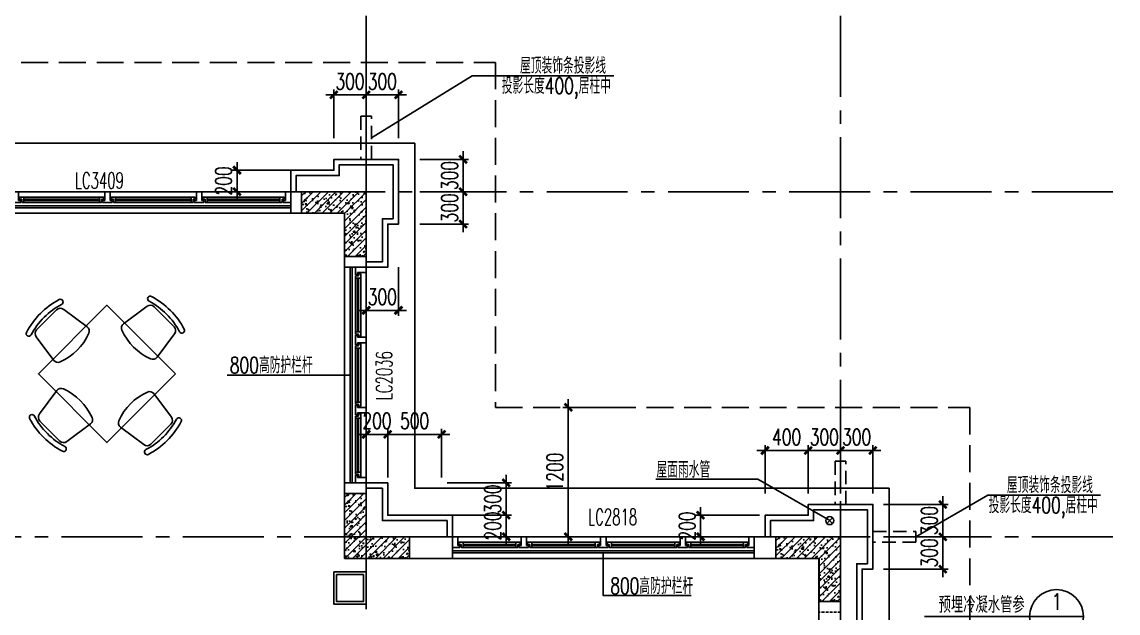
# Model space of a CAD drawing. Extents: x -395226 to -176901, y -140672 to 68263.
# Drawn here: x -252008 to -241840, y 51612 to 57095 of the extents above; entities that cross this region are included whole.
import ezdxf
from ezdxf.enums import TextEntityAlignment as Align

# ---------------------------------------------------------------- set-up
doc = ezdxf.new("R2010")
doc.units = 0
doc.header["$LTSCALE"] = 1000
doc.header["$MEASUREMENT"] = 0
for name, pattern in [('ACAD_ISO08W100', [36, 24, -3, 6, -3]), ('DASH', [0.35, 0.25, -0.1]), ('HIDDEN', [0.375, 0.25, -0.125]), ('HIDDEN2', [0.1875, 0.125, -0.0625]), ('Plans$0$CENTER2', [1.125, 0.75, -0.125, 0.125, -0.125])]:
    doc.linetypes.add(name, pattern=pattern)
doc.layers.get('0').update_dxf_attribs({"linetype": 'CONTINUOUS'})
doc.layers.get('Defpoints').update_dxf_attribs({"linetype": 'CONTINUOUS'})
for name, color, linetype in [('A-COLUMN', 1, 'CONTINUOUS'), ('A-COLUMN-hatch', 252, 'CONTINUOUS'), ('A-DIM', 201, 'CONTINUOUS'), ('A-DOTE', 8, 'ACAD_ISO08W100'), ('A-FACADE', 5, 'CONTINUOUS'), ('A-FIN-GRAN', 34, 'CONTINUOUS'), ('A-FIN-METAL', 150, 'CONTINUOUS'), ('A-FUR', 251, 'CONTINUOUS'), ('A-NOTE', 150, 'CONTINUOUS'), ('A-NOTE-CN', 150, 'CONTINUOUS'), ('A-RAIN', 6, 'CONTINUOUS'), ('A-ROOF', 7, 'CONTINUOUS'), ('A-WALL', 2, 'CONTINUOUS'), ('A-WINDOW', 4, 'CONTINUOUS'), ('A-WINDOW-TEXT', 93, 'CONTINUOUS'), ('Plans$0$Grid', 9, 'Plans$0$CENTER2')]:
    doc.layers.add(name, color=color, linetype=linetype)
doc.styles.add('_HZTXT', font='tjromans.shx', dxfattribs={"width": 0.7, "bigfont": 'tjhztxt.shx'})
doc.styles.add('DIM_FONT', font='SIMPLEX', dxfattribs={"width": 0.7, "bigfont": 'GBCBIG'})
doc.styles.add('PRC-S', font='tjromans.shx', dxfattribs={"width": 0.7, "bigfont": 'tjhztxt.shx'})
doc.styles.add('TJHZTXT', font='tjromans.shx', dxfattribs={"width": 0.8, "bigfont": 'tjhztxt.shx'})
doc.dimstyles.new('DIM100', dxfattribs={"dimscale": 100, "dimtxt": 3, "dimasz": 0.01, "dimexe": 1, "dimexo": 1, "dimgap": 1, "dimtad": 1, "dimdec": 0, "dimzin": 0, "dimdsep": 46, "dimtxsty": 'DIM_FONT', "dimblk1": '_DIMX', "dimblk2": '_DIMX', "dimsah": 1, "dimcen": 0.01, "dimclrd": 256, "dimclre": 256, "dimclrt": 7, "dimadec": 0, "dimazin": 0, "dimtfac": 1, "dimtdec": 0, "dimtix": 1, "dimtmove": 2, "dimatfit": 3, "dimldrblk": '_DIMX', "dimfxl": 0, "dimtolj": 1, "dimtzin": 5, "dimarcsym": 0})

# ---------------------------------------------------------------- blocks, each defined once
blk = doc.blocks.new('Grid')
at = {"layer": 'Plans$0$Grid', "color": 8}
for p, q in [((-1748.2, 23320), (-1748.2, -15380)), ((2651.8, 23320), (2651.8, -15380)), ((-28198.2, 19440), (8601.8, 19440)), ((-28198.2, 16240), (8601.8, 16240))]:
    blk.add_line(p, q, dxfattribs=at)
blk = doc.blocks.new('A$C1C6E1717')
at = {"ltscale": 1.5}
for p, q in [((0, 0), (0, -50)), ((80, -50), (0, -50)), ((0, -650), (0, -50)), ((50, -60), (50, -640)), ((50, -60), (70, -60)), ((50, -100), (100, -100)), ((70, -80), (70, -60)), ((100, -80), (70, -80)), ((70, -100), (70, -600)), ((80, -70), (80, -50)), ((100, -70), (80, -70)), ((80, -100), (80, -600)), ((100, -70), (100, 0)), ((100, -80), (100, -620)), ((200, 0), (200, -2000)), ((100, -600), (50, -600)), ((80, -650), (0, -650)), ((0, -650), (0, -700)), ((80, -700), (0, -700)), ((0, -700), (0, -1300)), ((70, -640), (50, -640)), ((50, -1290), (50, -710)), ((70, -710), (50, -710)), ((70, -620), (70, -640)), ((100, -620), (70, -620)), ((70, -730), (70, -710)), ((100, -630), (80, -630)), ((80, -630), (80, -650)), ((80, -720), (80, -700)), ((100, -720), (100, -630)), ((100, -750), (50, -750)), ((100, -730), (70, -730)), ((70, -1250), (70, -750)), ((100, -720), (80, -720)), ((80, -1250), (80, -750)), ((100, -1270), (100, -730)), ((80, -1300), (0, -1300)), ((0, -1350), (0, -1300)), ((50, -1250), (100, -1250)), ((50, -1290), (70, -1290)), ((100, -1270), (70, -1270)), ((70, -1270), (70, -1290)), ((100, -1280), (80, -1280)), ((80, -1280), (80, -1300)), ((100, -1280), (100, -1370)), ((80, -1350), (0, -1350)), ((0, -1350), (0, -1950)), ((50, -1940), (50, -1360)), ((70, -1360), (50, -1360)), ((100, -1400), (50, -1400)), ((70, -1380), (70, -1360)), ((100, -1380), (70, -1380)), ((70, -1900), (70, -1400)), ((80, -1370), (80, -1350)), ((100, -1370), (80, -1370)), ((80, -1900), (80, -1400)), ((100, -1920), (100, -1380)), ((50, -1900), (100, -1900)), ((100, -1920), (70, -1920)), ((70, -1920), (70, -1940)), ((100, -1930), (80, -1930)), ((80, -1930), (80, -1950)), ((100, -1930), (100, -2000)), ((80, -1950), (0, -1950)), ((0, -2000), (0, -1950)), ((50, -1940), (70, -1940))]:
    blk.add_line(p, q, dxfattribs=at)
blk = doc.blocks.new('_DIMX')
blk.add_line((-150, 0), (150, 0))
at = {"const_width": 50}
blk.add_lwpolyline([(-70, -70), (70, 70)], dxfattribs=at)
blk = doc.blocks.new('*D100')
at = {"layer": 'A-DIM', "lineweight": -2}
for p, q in [((-244715, 53120), (-244716, 53120)), ((-244715, 52720), (-244715, 53170)), ((-244415, 53120), (-244715, 53120)), ((-244415, 52720), (-244415, 53170)), ((-244414, 53120), (-244414, 53120))]:
    blk.add_line(p, q, dxfattribs=at)
at = {"layer": 'Defpoints', "color": 0}
for p in [(-244715, 53120), (-244715, 52670), (-244415, 52670)]:
    blk.add_point(p, dxfattribs=at)
at = {"layer": 'A-DIM', "lineweight": -2, "xscale": 0.5, "yscale": 0.5, "zscale": 0.5}
for p, rotation in [((-244715, 53120), 1.806555059071277e-11), ((-244415, 53120), 180.0000000000181)]:
    blk.add_blockref('_DIMX', p, dxfattribs=dict(at, rotation=rotation))
at = {"layer": 'A-DIM', "insert": (-244565, 53245), "char_height": 150, "attachment_point": 5, "style": 'DIM_FONT'}
blk.add_mtext('\\A1;300', dxfattribs=at)
blk = doc.blocks.new('*D98')
at = {"layer": 'A-DIM', "lineweight": -2}
for p, q in [((-244015, 52620), (-243416, 52620)), ((-243466, 52620), (-243466, 52621)), ((-243466, 52320), (-243466, 52620)), ((-244015, 52320), (-243416, 52320)), ((-243466, 52319), (-243466, 52319))]:
    blk.add_line(p, q, dxfattribs=at)
at = {"layer": 'Defpoints', "color": 0}
for p in [(-244065, 52620), (-243466, 52620), (-244065, 52320)]:
    blk.add_point(p, dxfattribs=at)
at = {"layer": 'A-DIM', "lineweight": -2, "xscale": 0.5, "yscale": 0.5, "zscale": 0.5}
for p, rotation in [((-243466, 52620), 270), ((-243466, 52320), 90)]:
    blk.add_blockref('_DIMX', p, dxfattribs=dict(at, rotation=rotation))
at = {"layer": 'A-DIM', "insert": (-243591, 52470), "char_height": 150, "attachment_point": 5, "rotation": 90, "style": 'DIM_FONT'}
blk.add_mtext('\\A1;300', dxfattribs=at)
blk = doc.blocks.new('*D99')
at = {"layer": 'A-DIM', "lineweight": -2}
for p, q in [((-245115, 52720), (-245115, 53170)), ((-244715, 53120), (-245114, 53120)), ((-244715, 52720), (-244715, 53170))]:
    blk.add_line(p, q, dxfattribs=at)
at = {"layer": 'Defpoints', "color": 0}
for p in [(-245115, 53120), (-245115, 52670), (-244715, 52670)]:
    blk.add_point(p, dxfattribs=at)
at = {"layer": 'A-DIM', "lineweight": -2, "xscale": 0.5, "yscale": 0.5, "zscale": 0.5}
for p, rotation in [((-245115, 53120), 180.0000000966863), ((-244715, 53120), 9.66863389351147e-08)]:
    blk.add_blockref('_DIMX', p, dxfattribs=dict(at, rotation=rotation))
at = {"layer": 'A-DIM', "insert": (-244915, 53245), "char_height": 150, "attachment_point": 5, "rotation": 0, "style": 'DIM_FONT'}
blk.add_mtext('\\A1;400', dxfattribs=at)
blk = doc.blocks.new('*D417')
at = {"layer": 'A-DIM', "lineweight": -2}
for p, q in [((-245165, 52520), (-245763, 52520)), ((-245713, 52520), (-245713, 52521)), ((-245713, 52320), (-245713, 52520)), ((-245165, 52320), (-245763, 52320)), ((-245713, 52319), (-245713, 52319))]:
    blk.add_line(p, q, dxfattribs=at)
at = {"layer": 'Defpoints', "color": 0}
for p in [(-245713, 52520), (-245115, 52520), (-245115, 52320)]:
    blk.add_point(p, dxfattribs=at)
at = {"layer": 'A-DIM', "lineweight": -2, "xscale": 0.5, "yscale": 0.5, "zscale": 0.5}
for p, rotation in [((-245713, 52520), 270), ((-245713, 52320), 90)]:
    blk.add_blockref('_DIMX', p, dxfattribs=dict(at, rotation=rotation))
at = {"layer": 'A-DIM', "insert": (-245838, 52420), "char_height": 150, "attachment_point": 5, "rotation": 90, "style": 'DIM_FONT'}
blk.add_mtext('\\A1;200', dxfattribs=at)
blk = doc.blocks.new('*D541')
at = {"layer": 'A-DIM', "lineweight": -2}
for p, q in [((-248615, 52870), (-248615, 53320)), ((-248115, 52870), (-248115, 53320)), ((-248614, 53270), (-248115, 53270))]:
    blk.add_line(p, q, dxfattribs=at)
at = {"layer": 'Defpoints', "color": 0}
for p in [(-248115, 53270), (-248615, 52820), (-248115, 52820)]:
    blk.add_point(p, dxfattribs=at)
at = {"layer": 'A-DIM', "lineweight": -2, "xscale": 0.5, "yscale": 0.5, "zscale": 0.5, "rotation": 180}
blk.add_blockref('_DIMX', (-248615, 53270), dxfattribs=at)
at = {"layer": 'A-DIM', "lineweight": -2, "xscale": 0.5, "yscale": 0.5, "zscale": 0.5}
blk.add_blockref('_DIMX', (-248115, 53270), dxfattribs=at)
at = {"layer": 'A-DIM', "insert": (-248365, 53395), "char_height": 150, "attachment_point": 5, "style": 'DIM_FONT'}
blk.add_mtext('\\A1;500', dxfattribs=at)
blk = doc.blocks.new('*D419')
at = {"layer": 'A-DIM', "lineweight": -2}
for p, q in [((-248065, 52520), (-247466, 52520)), ((-247516, 52520), (-247516, 52521)), ((-247516, 52320), (-247516, 52520)), ((-248065, 52320), (-247466, 52320)), ((-247516, 52319), (-247516, 52319))]:
    blk.add_line(p, q, dxfattribs=at)
at = {"layer": 'Defpoints', "color": 0}
for p in [(-248115, 52520), (-247516, 52520), (-248115, 52320)]:
    blk.add_point(p, dxfattribs=at)
at = {"layer": 'A-DIM', "lineweight": -2, "xscale": 0.5, "yscale": 0.5, "zscale": 0.5}
for p, rotation in [((-247516, 52520), 270), ((-247516, 52320), 90)]:
    blk.add_blockref('_DIMX', p, dxfattribs=dict(at, rotation=rotation))
at = {"layer": 'A-DIM', "insert": (-247641, 52420), "char_height": 150, "attachment_point": 5, "rotation": 90, "style": 'DIM_FONT'}
blk.add_mtext('\\A1;200', dxfattribs=at)
blk = doc.blocks.new('*D420')
at = {"layer": 'A-DIM', "lineweight": -2}
for p, q in [((-248815, 52870), (-248815, 53320)), ((-248615, 52870), (-248615, 53320)), ((-248815, 53270), (-248816, 53270)), ((-248815, 53270), (-248615, 53270)), ((-248614, 53270), (-248614, 53270))]:
    blk.add_line(p, q, dxfattribs=at)
at = {"layer": 'Defpoints', "color": 0}
for p in [(-248615, 53270), (-248815, 52820), (-248615, 52820)]:
    blk.add_point(p, dxfattribs=at)
at = {"layer": 'A-DIM', "lineweight": -2, "xscale": 0.5, "yscale": 0.5, "zscale": 0.5}
blk.add_blockref('_DIMX', (-248815, 53270), dxfattribs=at)
at = {"layer": 'A-DIM', "lineweight": -2, "xscale": 0.5, "yscale": 0.5, "zscale": 0.5, "rotation": 180}
blk.add_blockref('_DIMX', (-248615, 53270), dxfattribs=at)
at = {"layer": 'A-DIM', "insert": (-248715, 53395), "char_height": 150, "attachment_point": 5, "style": 'DIM_FONT'}
blk.add_mtext('\\A1;200', dxfattribs=at)
blk = doc.blocks.new('*D540')
at = {"layer": 'A-DIM', "lineweight": -2}
for p, q in [((-248065, 52820), (-247466, 52820)), ((-247516, 52820), (-247516, 52821)), ((-247516, 52520), (-247516, 52820)), ((-248065, 52520), (-247466, 52520)), ((-247516, 52519), (-247516, 52519))]:
    blk.add_line(p, q, dxfattribs=at)
at = {"layer": 'Defpoints', "color": 0}
for p in [(-248115, 52820), (-247516, 52820), (-248115, 52520)]:
    blk.add_point(p, dxfattribs=at)
at = {"layer": 'A-DIM', "lineweight": -2, "xscale": 0.5, "yscale": 0.5, "zscale": 0.5}
for p, rotation in [((-247516, 52820), 270), ((-247516, 52520), 90)]:
    blk.add_blockref('_DIMX', p, dxfattribs=dict(at, rotation=rotation))
at = {"layer": 'A-DIM', "insert": (-247641, 52670), "char_height": 150, "attachment_point": 5, "rotation": 90, "style": 'DIM_FONT'}
blk.add_mtext('\\A1;300', dxfattribs=at)
blk = doc.blocks.new('*D424')
at = {"layer": 'A-DIM', "lineweight": -2}
for p, q in [((-249465, 55720), (-250063, 55720)), ((-250013, 55720), (-250013, 55721)), ((-250013, 55520), (-250013, 55720)), ((-249465, 55520), (-250063, 55520)), ((-250013, 55519), (-250013, 55519))]:
    blk.add_line(p, q, dxfattribs=at)
at = {"layer": 'Defpoints', "color": 0}
for p in [(-250013, 55720), (-249415, 55720), (-249415, 55520)]:
    blk.add_point(p, dxfattribs=at)
at = {"layer": 'A-DIM', "lineweight": -2, "xscale": 0.5, "yscale": 0.5, "zscale": 0.5}
for p, rotation in [((-250013, 55720), 270), ((-250013, 55520), 90)]:
    blk.add_blockref('_DIMX', p, dxfattribs=dict(at, rotation=rotation))
at = {"layer": 'A-DIM', "insert": (-250138, 55620), "char_height": 150, "attachment_point": 5, "rotation": 90, "style": 'DIM_FONT'}
blk.add_mtext('\\A1;200', dxfattribs=at)
blk = doc.blocks.new('*D542')
at = {"layer": 'A-DIM', "lineweight": -2}
for p, q in [((-248815, 54820), (-248815, 54370)), ((-248515, 54820), (-248515, 54370)), ((-248815, 54420), (-248816, 54420)), ((-248515, 54420), (-248815, 54420)), ((-248514, 54420), (-248514, 54420))]:
    blk.add_line(p, q, dxfattribs=at)
at = {"layer": 'Defpoints', "color": 0}
for p in [(-248815, 54870), (-248515, 54870), (-248815, 54420)]:
    blk.add_point(p, dxfattribs=at)
at = {"layer": 'A-DIM', "lineweight": -2, "xscale": 0.5, "yscale": 0.5, "zscale": 0.5}
for p, rotation in [((-248815, 54420), 359.9999999999833), ((-248515, 54420), 179.9999999999833)]:
    blk.add_blockref('_DIMX', p, dxfattribs=dict(at, rotation=rotation))
at = {"layer": 'A-DIM', "insert": (-248665, 54545), "char_height": 150, "attachment_point": 5, "style": 'DIM_FONT'}
blk.add_mtext('\\A1;300', dxfattribs=at)
blk = doc.blocks.new('RAIN PIPE@100x100')
for p, q in [((-27, -27), (27, 27)), ((-27, 27), (27, -27))]:
    blk.add_line(p, q)
blk.add_circle((0, 0), 37.5)
blk = doc.blocks.new('*D97')
at = {"layer": 'A-DIM', "lineweight": -2}
for p, q in [((-244015, 52320), (-243416, 52320)), ((-243466, 52320), (-243466, 52321)), ((-243466, 52320), (-243466, 52020)), ((-244015, 52020), (-243416, 52020)), ((-243466, 52019), (-243466, 52019))]:
    blk.add_line(p, q, dxfattribs=at)
at = {"layer": 'Defpoints', "color": 0}
for p in [(-244065, 52320), (-244065, 52020), (-243466, 52020)]:
    blk.add_point(p, dxfattribs=at)
at = {"layer": 'A-DIM', "lineweight": -2, "xscale": 0.5, "yscale": 0.5, "zscale": 0.5}
for p, rotation in [((-243466, 52320), 270), ((-243466, 52020), 90)]:
    blk.add_blockref('_DIMX', p, dxfattribs=dict(at, rotation=rotation))
at = {"layer": 'A-DIM', "insert": (-243591, 52170), "char_height": 150, "attachment_point": 5, "rotation": 90, "style": 'DIM_FONT'}
blk.add_mtext('\\A1;300', dxfattribs=at)
blk = doc.blocks.new('*D101')
at = {"layer": 'A-DIM', "lineweight": -2}
for p, q in [((-244415, 53120), (-244416, 53120)), ((-244415, 52720), (-244415, 53170)), ((-244415, 53120), (-244115, 53120)), ((-244115, 52720), (-244115, 53170)), ((-244114, 53120), (-244114, 53120))]:
    blk.add_line(p, q, dxfattribs=at)
at = {"layer": 'Defpoints', "color": 0}
for p in [(-244115, 53120), (-244415, 52670), (-244115, 52670)]:
    blk.add_point(p, dxfattribs=at)
at = {"layer": 'A-DIM', "lineweight": -2, "xscale": 0.5, "yscale": 0.5, "zscale": 0.5}
blk.add_blockref('_DIMX', (-244415, 53120), dxfattribs=at)
at = {"layer": 'A-DIM', "lineweight": -2, "xscale": 0.5, "yscale": 0.5, "zscale": 0.5, "rotation": 180}
blk.add_blockref('_DIMX', (-244115, 53120), dxfattribs=at)
at = {"layer": 'A-DIM', "insert": (-244265, 53245), "char_height": 150, "attachment_point": 5, "style": 'DIM_FONT'}
blk.add_mtext('\\A1;300', dxfattribs=at)
blk = doc.blocks.new('A$C2EB04E01')
at = {"ltscale": 1.5}
for p, q in [((100, 0), (150, 0)), ((150, -80), (150, 0)), ((737, 0), (150, 0)), ((737, -80), (737, 0)), ((737, 0), (787, 0)), ((787, -80), (787, 0)), ((1475, 0), (787, 0)), ((1475, -80), (1475, 0)), ((1525, 0), (1475, 0)), ((1525, -80), (1525, 0)), ((1525, 0), (2212, 0)), ((2212, -80), (2212, 0)), ((2262, 0), (2212, 0)), ((2262, -80), (2262, 0)), ((2262, 0), (2850, 0)), ((2850, -80), (2850, 0)), ((2900, 0), (2850, 0)), ((170, -100), (100, -100)), ((170, -80), (150, -80)), ((160, -50), (727, -50)), ((160, -50), (160, -70)), ((180, -70), (160, -70)), ((170, -100), (170, -80)), ((180, -100), (180, -70)), ((180, -100), (707, -100)), ((200, -50), (200, -100)), ((200, -70), (687, -70)), ((200, -80), (687, -80)), ((687, -100), (687, -50)), ((707, -70), (727, -70)), ((707, -100), (707, -70)), ((717, -100), (717, -80)), ((717, -80), (737, -80)), ((807, -100), (717, -100)), ((727, -70), (727, -50)), ((807, -80), (787, -80)), ((797, -50), (1465, -50)), ((797, -50), (797, -70)), ((817, -70), (797, -70)), ((807, -100), (807, -80)), ((817, -100), (817, -70)), ((817, -100), (1445, -100)), ((837, -50), (837, -100)), ((837, -70), (1425, -70)), ((837, -80), (1425, -80)), ((1425, -100), (1425, -50)), ((1445, -70), (1465, -70)), ((1445, -100), (1445, -70)), ((1455, -100), (1455, -80)), ((1455, -80), (1475, -80)), ((1455, -100), (1545, -100)), ((1465, -70), (1465, -50)), ((1545, -80), (1525, -80)), ((2202, -50), (1535, -50)), ((1535, -70), (1535, -50)), ((1555, -70), (1535, -70)), ((1545, -100), (1545, -80)), ((1555, -100), (1555, -70)), ((2182, -100), (1555, -100)), ((1575, -100), (1575, -50)), ((2162, -70), (1575, -70)), ((2162, -80), (1575, -80)), ((2162, -50), (2162, -100)), ((2182, -100), (2182, -70)), ((2182, -70), (2202, -70)), ((2192, -100), (2192, -80)), ((2192, -80), (2212, -80)), ((2192, -100), (2282, -100)), ((2202, -50), (2202, -70)), ((2282, -80), (2262, -80)), ((2840, -50), (2272, -50)), ((2272, -70), (2272, -50)), ((2292, -70), (2272, -70)), ((2282, -100), (2282, -80)), ((2292, -100), (2292, -70)), ((2820, -100), (2292, -100)), ((2312, -100), (2312, -50)), ((2800, -70), (2312, -70)), ((2800, -80), (2312, -80)), ((2800, -50), (2800, -100)), ((2820, -100), (2820, -70)), ((2820, -70), (2840, -70)), ((2830, -100), (2830, -80)), ((2830, -80), (2850, -80)), ((2830, -100), (2900, -100)), ((2840, -50), (2840, -70)), ((2900, -200), (100, -200))]:
    blk.add_line(p, q, dxfattribs=at)
blk = doc.blocks.new('sy')
blk.add_line((1948, 0), (2948, 0))
blk.add_circle((2448, 0), 500)
at = {"layer": 'A-NOTE', "linetype": 'Continuous'}
blk.add_line((0, 0), (2948, 0), dxfattribs=at)
at = {"layer": 'A-NOTE', "linetype": 'Continuous', "style": 'PRC-S', "width": 0.7}
for tag, p in [('S01', (788, 70)), ('详建施', (788, -373)), ('302', (2169, -370))]:
    blk.add_attdef(tag, p, '', height=350, dxfattribs=at)
blk.add_attdef('1', text='', height=350, dxfattribs=at).set_placement((2449, 232), align=Align.MIDDLE)
blk = doc.blocks.new('*D430')
at = {"layer": 'A-DIM', "lineweight": -2}
for p, q in [((-246540, 53520), (-246990, 53520)), ((-246940, 53519), (-246940, 52320)), ((-246540, 52320), (-246990, 52320))]:
    blk.add_line(p, q, dxfattribs=at)
at = {"layer": 'Defpoints', "color": 0}
for p in [(-246490, 53520), (-246940, 52320), (-246490, 52320)]:
    blk.add_point(p, dxfattribs=at)
at = {"layer": 'A-DIM', "lineweight": -2, "xscale": 0.5, "yscale": 0.5, "zscale": 0.5}
for p, rotation in [((-246940, 53520), 90), ((-246940, 52320), 270)]:
    blk.add_blockref('_DIMX', p, dxfattribs=dict(at, rotation=rotation))
at = {"layer": 'A-DIM', "insert": (-247065, 52920), "char_height": 150, "attachment_point": 5, "rotation": 90, "style": 'DIM_FONT'}
blk.add_mtext('\\A1;1200', dxfattribs=at)
blk = doc.blocks.new('Columes_2F')
at = {"layer": 'A-COLUMN-hatch'}
h = blk.add_hatch(dxfattribs=at)
h.set_pattern_fill('钢筋混凝土', color=256, scale=20, style=0)
h.set_pattern_definition([(45, (6170.62, 29640), (-35.3553, 35.3553), []), (50, (6170.62, 29640), (143.452, -12.55), [15, -165]), (355, (6170.62, 29640), (-27.75, 150.438), [12, -132]), (100.451, (6182.57, 29638.95), (115.702, 137.888), [12.748, -140.228]), (46.184, (6170.62, 29680), (213.45, -33.104), [22.5, -247.5]), (96.636, (6188.4, 29677.24), (186.93, 194.824), [19.12, -210.343]), (351.184, (6170.62, 29680), (186.93, 194.824), [18, -198]), (21, (6190.62, 29670), (119.381, -80.524), [15, -165]), (326, (6190.62, 29670), (48.663, 145.03), [12, -132]), (71.451, (6200.57, 29663.29), (168.045, 64.506), [12.748, -140.228]), (37.5, (6170.62, 29640), (2.432, 66.5788), [0, -130.4, 0, -134, 0, -132.5]), (7.5, (6170.62, 29640), (52.614, 78.8823), [0, -76.4, 0, -127.4, 0, -50.5]), (327.5, (6126.02, 29640), (106.7645, -4.511), [0, -50, 0, -156, 0, -207]), (317.5, (6106.02, 29640), (116.637, 20.021), [0, -65, 0, -103.6, 0, -147])])
h.paths.add_polyline_path([(6771, 29640), (6771, 30240), (6171, 30240), (6171, 30040), (6571, 30040), (6571, 29640)])
h = blk.add_hatch(dxfattribs=at)
h.set_pattern_fill('钢筋混凝土', color=256, scale=20, style=0)
h.set_pattern_definition([(45, (6570.62, 26840), (-35.3553, 35.3553), []), (50, (6570.62, 26840), (143.452, -12.55), [15, -165]), (355, (6570.62, 26840), (-27.75, 150.438), [12, -132]), (100.451, (6582.57, 26838.95), (115.702, 137.888), [12.748, -140.228]), (46.184, (6570.62, 26880), (213.45, -33.104), [22.5, -247.5]), (96.636, (6588.4, 26877.24), (186.93, 194.824), [19.12, -210.343]), (351.184, (6570.62, 26880), (186.93, 194.824), [18, -198]), (21, (6590.62, 26870), (119.381, -80.524), [15, -165]), (326, (6590.62, 26870), (48.663, 145.03), [12, -132]), (71.451, (6600.57, 26863.29), (168.045, 64.506), [12.748, -140.228]), (37.5, (6570.62, 26840), (2.432, 66.5788), [0, -130.4, 0, -134, 0, -132.5]), (7.5, (6570.62, 26840), (52.614, 78.8823), [0, -76.4, 0, -127.4, 0, -50.5]), (327.5, (6526.02, 26840), (106.7645, -4.511), [0, -50, 0, -156, 0, -207]), (317.5, (6506.02, 26840), (116.637, 20.021), [0, -65, 0, -103.6, 0, -147])])
h.paths.add_polyline_path([(6571, 27440), (6571, 26840), (7171, 26840), (7171, 27040), (6771, 27040), (6771, 27440)])
h = blk.add_hatch(dxfattribs=at)
h.set_pattern_fill('钢筋混凝土', color=256, scale=20, style=0)
h.set_pattern_definition([(45, (10570.62, 26440), (-35.3553, 35.3553), []), (50, (10570.62, 26440), (143.452, -12.55), [15, -165]), (355, (10570.62, 26440), (-27.75, 150.438), [12, -132]), (100.451, (10582.57, 26438.95), (115.702, 137.888), [12.748, -140.228]), (46.184, (10570.62, 26480), (213.45, -33.104), [22.5, -247.5]), (96.636, (10588.4, 26477.24), (186.93, 194.824), [19.12, -210.343]), (351.184, (10570.62, 26480), (186.93, 194.824), [18, -198]), (21, (10590.62, 26470), (119.381, -80.524), [15, -165]), (326, (10590.62, 26470), (48.663, 145.03), [12, -132]), (71.451, (10600.57, 26463.29), (168.045, 64.506), [12.748, -140.228]), (37.5, (10570.62, 26440), (2.432, 66.5788), [0, -130.4, 0, -134, 0, -132.5]), (7.5, (10570.62, 26440), (52.614, 78.8823), [0, -76.4, 0, -127.4, 0, -50.5]), (327.5, (10526.02, 26440), (106.7645, -4.511), [0, -50, 0, -156, 0, -207]), (317.5, (10506.02, 26440), (116.637, 20.021), [0, -65, 0, -103.6, 0, -147])])
h.paths.add_polyline_path([(11171, 26440), (11171, 27040), (10571, 27040), (10571, 26840), (10971, 26840), (10971, 26440)])
for points in [[(6771, 29640), (6771, 30240), (6171, 30240), (6171, 30040), (6571, 30040), (6571, 29640)], [(6571, 27440), (6571, 26840), (7171, 26840), (7171, 27040), (6771, 27040), (6771, 27440)], [(11171, 26440), (11171, 27040), (10571, 27040), (10571, 26840), (10971, 26840), (10971, 26440)], [(11171, 26440), (11171, 27040), (10571, 27040), (10571, 26840), (10971, 26840), (10971, 26440)]]:
    blk.add_lwpolyline(points, close=True)
blk = doc.blocks.new('A$C49A72ACD')
at = {"ltscale": 1.5}
for p, q in [((0, 200), (50, 200)), ((50, 120), (50, 200)), ((825, 200), (50, 200)), ((70, 120), (50, 120)), ((60, 150), (815, 150)), ((60, 150), (60, 130)), ((80, 130), (60, 130)), ((70, 100), (70, 120)), ((80, 100), (80, 130)), ((100, 150), (100, 100)), ((100, 130), (775, 130)), ((100, 120), (775, 120)), ((775, 100), (775, 150)), ((795, 130), (815, 130)), ((795, 100), (795, 130)), ((805, 100), (805, 120)), ((805, 120), (825, 120)), ((815, 130), (815, 150)), ((825, 120), (825, 200)), ((825, 200), (875, 200)), ((875, 120), (875, 200)), ((1675, 200), (875, 200)), ((895, 120), (875, 120)), ((885, 150), (1665, 150)), ((885, 150), (885, 130)), ((905, 130), (885, 130)), ((895, 100), (895, 120)), ((905, 100), (905, 130)), ((925, 150), (925, 100)), ((925, 130), (1625, 130)), ((925, 120), (1625, 120)), ((1625, 100), (1625, 150)), ((1645, 130), (1665, 130)), ((1645, 100), (1645, 130)), ((1655, 100), (1655, 120)), ((1655, 120), (1675, 120)), ((1665, 130), (1665, 150)), ((1675, 120), (1675, 200)), ((1725, 200), (1675, 200)), ((1725, 120), (1725, 200)), ((1725, 200), (2525, 200)), ((1745, 120), (1725, 120)), ((2515, 150), (1735, 150)), ((1735, 130), (1735, 150)), ((1755, 130), (1735, 130)), ((1745, 100), (1745, 120)), ((1755, 100), (1755, 130)), ((1775, 100), (1775, 150)), ((2475, 130), (1775, 130)), ((2475, 120), (1775, 120)), ((2475, 150), (2475, 100)), ((2495, 100), (2495, 130)), ((2495, 130), (2515, 130)), ((2505, 100), (2505, 120)), ((2505, 120), (2525, 120)), ((2515, 150), (2515, 130)), ((2525, 120), (2525, 200)), ((2575, 200), (2525, 200)), ((2575, 120), (2575, 200)), ((2575, 200), (3350, 200)), ((2595, 120), (2575, 120)), ((3340, 150), (2585, 150)), ((2585, 130), (2585, 150)), ((2605, 130), (2585, 130)), ((2595, 100), (2595, 120)), ((2605, 100), (2605, 130)), ((2625, 100), (2625, 150)), ((3300, 130), (2625, 130)), ((3300, 120), (2625, 120)), ((3300, 150), (3300, 100)), ((3320, 100), (3320, 130)), ((3320, 130), (3340, 130)), ((3330, 100), (3330, 120)), ((3330, 120), (3350, 120)), ((3340, 150), (3340, 130)), ((3350, 120), (3350, 200)), ((3400, 200), (3350, 200)), ((70, 100), (0, 100)), ((3400, 0), (0, 0)), ((80, 100), (795, 100)), ((895, 100), (805, 100)), ((905, 100), (1645, 100)), ((1655, 100), (1745, 100)), ((2495, 100), (1755, 100)), ((2505, 100), (2595, 100)), ((3320, 100), (2605, 100)), ((3330, 100), (3400, 100))]:
    blk.add_line(p, q, dxfattribs=at)
blk = doc.blocks.new('Plans$0$chair-05')
blk.add_lwpolyline([(-215, 450, 1), (-200, 403, -0.15), (200, 403, 1), (215, 450, 0.15)], format="xyb", close=True)
blk.add_lwpolyline([(-188, 35, 0.18331), (188, 35, 0.346036), (220, 87), (180, 356, 0.378242), (131, 400), (-131, 400, 0.378242), (-180, 356), (-220, 87, 0.346036), (-188, 35)], format="xyb")
blk = doc.blocks.new('Plans$0$P-DT900X900-4a')
blk.add_lwpolyline([(636, -636), (1273, 0), (636, 636), (0, 0)], close=True)
at = {"xscale": -1}
for p, rotation in [((389, 247), 45.00000000003685), ((855, 277), 314.9999999999632)]:
    blk.add_blockref('Plans$0$chair-05', p, dxfattribs=dict(at, rotation=rotation))
for p, rotation in [((360, -218), 134.9999999999632), ((884, -247), 225.0000000000368)]:
    blk.add_blockref('Plans$0$chair-05', p, dxfattribs=dict(rotation=rotation))
blk = doc.blocks.new('*D510')
at = {"layer": 'A-DIM', "lineweight": -2}
for p, q in [((-248316, 55820), (-247866, 55820)), ((-247916, 55820), (-247916, 55821)), ((-247916, 55520), (-247916, 55820)), ((-248316, 55520), (-247866, 55520)), ((-247916, 55519), (-247916, 55519))]:
    blk.add_line(p, q, dxfattribs=at)
at = {"layer": 'Defpoints', "color": 0}
for p in [(-248366, 55820), (-247916, 55820), (-248366, 55520)]:
    blk.add_point(p, dxfattribs=at)
at = {"layer": 'A-DIM', "lineweight": -2, "xscale": 0.5, "yscale": 0.5, "zscale": 0.5}
for p, rotation in [((-247916, 55820), 270), ((-247916, 55520), 90)]:
    blk.add_blockref('_DIMX', p, dxfattribs=dict(at, rotation=rotation))
at = {"layer": 'A-DIM', "insert": (-248041, 55670), "char_height": 150, "attachment_point": 5, "rotation": 90, "style": 'DIM_FONT'}
blk.add_mtext('\\A1;300', dxfattribs=at)
blk = doc.blocks.new('*D509')
at = {"layer": 'A-DIM', "lineweight": -2}
for p, q in [((-248316, 55520), (-247866, 55520)), ((-247916, 55520), (-247916, 55521)), ((-247916, 55520), (-247916, 55220)), ((-248316, 55220), (-247866, 55220)), ((-247916, 55219), (-247916, 55219))]:
    blk.add_line(p, q, dxfattribs=at)
at = {"layer": 'Defpoints', "color": 0}
for p in [(-248366, 55520), (-248366, 55220), (-247916, 55220)]:
    blk.add_point(p, dxfattribs=at)
at = {"layer": 'A-DIM', "lineweight": -2, "xscale": 0.5, "yscale": 0.5, "zscale": 0.5}
for p, rotation in [((-247916, 55520), 270), ((-247916, 55220), 90)]:
    blk.add_blockref('_DIMX', p, dxfattribs=dict(at, rotation=rotation))
at = {"layer": 'A-DIM', "insert": (-248041, 55370), "char_height": 150, "attachment_point": 5, "rotation": 90, "style": 'DIM_FONT'}
blk.add_mtext('\\A1;300', dxfattribs=at)
blk = doc.blocks.new('*D543')
at = {"layer": 'A-DIM', "lineweight": -2}
for p, q in [((-248815, 56018), (-248815, 56468)), ((-248515, 56018), (-248515, 56468)), ((-248815, 56418), (-248816, 56418)), ((-248815, 56418), (-248515, 56418)), ((-248514, 56418), (-248514, 56418))]:
    blk.add_line(p, q, dxfattribs=at)
at = {"layer": 'Defpoints', "color": 0}
for p in [(-248515, 56418), (-248815, 55968), (-248515, 55968)]:
    blk.add_point(p, dxfattribs=at)
at = {"layer": 'A-DIM', "lineweight": -2, "xscale": 0.5, "yscale": 0.5, "zscale": 0.5}
blk.add_blockref('_DIMX', (-248815, 56418), dxfattribs=at)
at = {"layer": 'A-DIM', "lineweight": -2, "xscale": 0.5, "yscale": 0.5, "zscale": 0.5, "rotation": 180}
blk.add_blockref('_DIMX', (-248515, 56418), dxfattribs=at)
at = {"layer": 'A-DIM', "insert": (-248665, 56543), "char_height": 150, "attachment_point": 5, "style": 'DIM_FONT'}
blk.add_mtext('\\A1;300', dxfattribs=at)
blk = doc.blocks.new('*D544')
at = {"layer": 'A-DIM', "lineweight": -2}
for p, q in [((-249115, 56018), (-249115, 56468)), ((-248815, 56018), (-248815, 56468)), ((-249115, 56418), (-249116, 56418)), ((-248815, 56418), (-249115, 56418)), ((-248814, 56418), (-248814, 56418))]:
    blk.add_line(p, q, dxfattribs=at)
at = {"layer": 'Defpoints', "color": 0}
for p in [(-249115, 56418), (-249115, 55968), (-248815, 55968)]:
    blk.add_point(p, dxfattribs=at)
at = {"layer": 'A-DIM', "lineweight": -2, "xscale": 0.5, "yscale": 0.5, "zscale": 0.5}
blk.add_blockref('_DIMX', (-249115, 56418), dxfattribs=at)
at = {"layer": 'A-DIM', "lineweight": -2, "xscale": 0.5, "yscale": 0.5, "zscale": 0.5, "rotation": 180}
blk.add_blockref('_DIMX', (-248815, 56418), dxfattribs=at)
at = {"layer": 'A-DIM', "insert": (-248965, 56543), "char_height": 150, "attachment_point": 5, "style": 'DIM_FONT'}
blk.add_mtext('\\A1;300', dxfattribs=at)

msp = doc.modelspace()

# ---------------------------------------------------------------- linework, layer by layer
at = {"layer": 'A-FACADE', "linetype": 'HIDDEN', "ltscale": 0.5}
for points in [[(-248764.9, 55819.8), (-248764.9, 56219.8), (-248864.9, 56219.8), (-248864.9, 55819.8)], [(-244364.9, 52619.8), (-244364.9, 53019.8), (-244464.9, 53019.8), (-244464.9, 52619.8)], [(-244114.9, 52369.8), (-243714.9, 52369.8), (-243714.9, 52269.8), (-244114.9, 52269.8)]]:
    msp.add_lwpolyline(points, dxfattribs=at)
at = {"layer": 'A-FIN-GRAN'}
for points in [[(-249514.9, 55519.8), (-249514.9, 55719.8), (-249114.9, 55719.8), (-249114.9, 55819.8), (-248514.9, 55819.8), (-248514.9, 55219.8), (-248614.9, 55219.8), (-248614.9, 54819.8), (-248814.9, 54819.8)], [(-249464.9, 55519.8), (-249464.9, 55669.8), (-249064.9, 55669.8), (-249064.9, 55769.8), (-248564.9, 55769.8), (-248564.9, 55269.8), (-248664.9, 55269.8), (-248664.9, 54869.8), (-248814.9, 54869.8)], [(-248015.1, 52319.8), (-248015.1, 52519.8), (-248614.8, 52519.8), (-248614.8, 52819.8), (-248814.8, 52819.8)], [(-248065.1, 52319.8), (-248065.1, 52469.8), (-248664.8, 52469.8), (-248664.8, 52769.8), (-248814.8, 52769.8)], [(-245214.9, 45319.8), (-245214.9, 45119.8), (-244714.9, 45119.8), (-244714.9, 45019.8), (-244114.9, 45019.8), (-244114.9, 45619.8), (-244214.9, 45619.8), (-244214.9, 52019.8), (-244114.9, 52019.8), (-244114.9, 52619.8), (-244714.9, 52619.8), (-244714.9, 52519.8), (-245114.9, 52519.8), (-245114.9, 52319.8)], [(-245164.9, 45319.8), (-245164.9, 45169.8), (-244664.9, 45169.8), (-244664.9, 45069.8), (-244164.9, 45069.8), (-244164.9, 45569.8), (-244264.9, 45569.8), (-244264.9, 52069.8), (-244164.9, 52069.8), (-244164.9, 52569.8), (-244664.9, 52569.8), (-244664.9, 52469.8), (-245064.9, 52469.8), (-245064.9, 52319.8)]]:
    msp.add_lwpolyline(points, dxfattribs=at)
at = {"layer": 'A-FIN-METAL'}
for p, q in [((-252914.8, 55389.8), (-249514.8, 55389.8)), ((-252914.8, 55369.8), (-249514.8, 55369.8)), ((-248964.9, 52819.8), (-248964.9, 54819.8)), ((-248944.9, 52819.8), (-248944.9, 54819.8)), ((-248015.2, 52189.8), (-245215.2, 52189.8)), ((-248015.2, 52169.8), (-245215.2, 52169.8))]:
    msp.add_line(p, q, dxfattribs=at)
at = {"layer": 'A-FUR'}
for points in [[(-249114.9, 51994.5), (-249114.9, 51694.5), (-248814.9, 51694.5), (-248814.9, 51994.5)], [(-249089.9, 51969.5), (-249089.9, 51719.5), (-248839.9, 51719.5), (-248839.9, 51969.5)]]:
    msp.add_lwpolyline(points, close=True, dxfattribs=at)
at = {"layer": 'A-NOTE'}
for points in [[(-248764.8, 56019.8), (-247833.3, 56594.2), (-246518.9, 56594.2)], [(-248964.9, 53819.8), (-249475.7, 53819.8), (-250104.9, 53819.8)], [(-246127.4, 52854.5), (-245181.1, 52854.5), (-244514.9, 52469.8)], [(-242002.3, 52704.5), (-243048.6, 52704.5), (-243714.9, 52319.8)], [(-246615.5, 52169.8), (-246615.5, 51774.4), (-245801.1, 51774.4)]]:
    msp.add_lwpolyline(points, dxfattribs=at)
at = {"layer": 'A-ROOF', "linetype": 'DASH'}
msp.add_lwpolyline([(-259214.9, 44119.8), (-259214.9, 53519.8), (-254814.9, 53519.8), (-254814.9, 56719.8), (-247614.9, 56719.8), (-247614.9, 53519.8), (-243214.9, 53519.8), (-243214.9, 44119.8), (-247614.9, 44119.8), (-247614.9, 42719.8), (-254814.9, 42719.8), (-254814.9, 44119.8), (-259214.9, 44119.8)], dxfattribs=at)
at = {"layer": 'A-ROOF'}
msp.add_lwpolyline([(-263414.9, 51369.8), (-258464.9, 51369.8), (-258464.9, 52769.8), (-254064.9, 52769.8), (-254064.9, 55969.8), (-248364.9, 55969.8), (-248364.9, 52769.8), (-243964.9, 52769.8), (-243964.9, 44869.8), (-248364.9, 44869.8), (-248364.9, 43469.8), (-254064.9, 43469.8), (-254064.9, 44869.8), (-258464.9, 44869.8), (-258464.9, 46219.8)], dxfattribs=at)
at = {"layer": 'A-WALL'}
for p, q in [((-248814.9, 55519.8), (-249514.9, 55519.8)), ((-249514.9, 55519.8), (-249514.9, 55319.8)), ((-248814.9, 54819.8), (-248814.9, 55519.8)), ((-249014.9, 55319.8), (-249514.9, 55319.8)), ((-249014.9, 54819.8), (-249014.9, 55319.8)), ((-248814.9, 54819.8), (-249014.9, 54819.8)), ((-249014.9, 52119.8), (-249014.9, 52819.8)), ((-248814.9, 52819.8), (-249014.9, 52819.8)), ((-248814.9, 52319.8), (-248814.9, 52819.8)), ((-248014.9, 52319.8), (-248814.9, 52319.8)), ((-248014.9, 52319.8), (-248014.9, 52119.8)), ((-244414.9, 52319.8), (-245214.9, 52319.8)), ((-245214.9, 52319.8), (-245214.9, 52119.8)), ((-244414.9, 45319.8), (-244414.9, 52319.8)), ((-248014.9, 52119.8), (-249014.9, 52119.8)), ((-244614.9, 52119.8), (-245214.9, 52119.8)), ((-244614.9, 45519.8), (-244614.9, 52119.8))]:
    msp.add_line(p, q, dxfattribs=at)
at = {"layer": 'A-WINDOW', "linetype": 'HIDDEN2', "ltscale": 0.2}
msp.add_line((-244414.9, 51619.8), (-244614.9, 51619.8), dxfattribs=at)
at = {"layer": 'Defpoints', "color": 6}
msp.add_lwpolyline([(-253614.9, 43919.8), (-248814.9, 43919.8), (-248814.9, 45319.8), (-244414.9, 45319.8), (-244414.9, 52319.8), (-248814.9, 52319.8), (-248814.9, 55519.8), (-253614.9, 55519.8)], dxfattribs=at)

# ---------------------------------------------------------------- block references
at = {"layer": 'A-COLUMN'}
msp.add_blockref('Columes_2F', (-255585.5, 25279.8), dxfattribs=at)
at = {"layer": 'A-DOTE'}
msp.add_blockref('Grid', (-247066.6, 36079.8), dxfattribs=at)
at = {"layer": 'A-FUR', "rotation": 90}
msp.add_blockref('Plans$0$P-DT900X900-4a', (-251219.3, 53194.2), dxfattribs=at)
at = {"layer": 'A-NOTE'}
ref = msp.add_blockref('sy', (-243634.9, 51579.8), dxfattribs=dict(at, xscale=-0.5, yscale=0.5, zscale=0.5, rotation=180))
ref.add_attrib('302', '1', (-242460.1, 51643.8), dxfattribs={"layer": 'A-NOTE-CN', "linetype": 'Continuous', "height": 150, "style": 'TJHZTXT', "width": 0.8})
ref.add_attrib('1', '102', dxfattribs={"layer": 'A-NOTE-CN', "linetype": 'Continuous', "height": 150, "style": 'TJHZTXT', "width": 0.8}).set_placement((-242410.5, 51463.6), align=Align.MIDDLE)
ref.add_attrib('详建施', '预埋冷凝水管参', (-243504.7, 51614.9), dxfattribs={"layer": 'A-NOTE-CN', "linetype": 'Continuous', "height": 150, "style": 'TJHZTXT', "width": 0.8})
at = {"layer": 'A-RAIN'}
msp.add_blockref('RAIN PIPE@100x100', (-244514.9, 52469.8), dxfattribs=at)
at = {"layer": 'A-WINDOW'}
for name, p in [('A$C49A72ACD', (-252914.8, 55319.8)), ('A$C2EB04E01', (-248114.9, 52319.8))]:
    msp.add_blockref(name, p, dxfattribs=at)
at = {"layer": 'A-WINDOW', "rotation": 180}
msp.add_blockref('A$C1C6E1717', (-248814.9, 52819.8), dxfattribs=at)

# ---------------------------------------------------------------- texts
at = {"layer": 'A-NOTE', "style": 'PRC-S', "width": 0.7}
for s, rotation, p in [('屋顶装饰条投影线', 359.99999, (-247388, 56614.2)), ('投影长度400,居柱中', 359.99999, (-247557.4, 56428.1)), ('800高防护栏杆', 0, (-250079.7, 53836.8)), ('屋面雨水管', 0, (-246122.6, 52867.5)), ('屋顶装饰条投影线', 359.99999, (-242871.3, 52724.5)), ('投影长度400,居柱中', 359.99999, (-243040.8, 52538.4)), ('800高防护栏杆', 0, (-246550.4, 51789.1))]:
    msp.add_text(s, height=150, rotation=rotation, dxfattribs=at).set_placement(p)
at = {"layer": 'A-WINDOW-TEXT', "style": '_HZTXT', "oblique": 0.6, "width": 0.6}
for s, p in [('LC3409', (-251518.3, 55549.7)), ('LC2818', (-246757.2, 52428.7))]:
    msp.add_text(s, height=150, dxfattribs=at).set_placement(p)
msp.add_text('LC2036', height=150, rotation=90, dxfattribs=at).set_placement((-248573.2, 53585.9))

# ---------------------------------------------------------------- dimensions: what is measured, and where the dimension line sits
at = {"layer": 'A-DIM'}
for p1, p2, distance, picture, middle in [((-248814.9, 55968.4), (-249114.9, 55968.4), -450, '*D544', (-248964.9, 56543.4)), ((-248814.9, 55968.4), (-248514.9, 55968.4), 450, '*D543', (-248664.9, 56543.4)), ((-248366.2, 55519.8), (-248366.2, 55819.8), -450, '*D510', (-248041.2, 55669.8)), ((-249414.9, 55519.8), (-249414.9, 55719.8), 598.6, '*D424', (-250138.5, 55619.8)), ((-248366.2, 55519.8), (-248366.2, 55219.8), 450, '*D509', (-248041.2, 55369.8)), ((-248514.9, 54869.8), (-248814.9, 54869.8), 450, '*D542', (-248664.9, 54544.8)), ((-246489.7, 53519.8), (-246489.7, 52319.8), -450, '*D430', (-247064.7, 52919.8)), ((-248814.9, 52819.8), (-248614.9, 52819.8), 450, '*D420', (-248714.9, 53394.8)), ((-248614.8, 52819.8), (-248114.9, 52819.8), 450, '*D541', (-248364.8, 53394.8)), ((-244714.9, 52669.8), (-245114.9, 52669.8), -450, '*D99', (-244914.9, 53244.8)), ((-244414.9, 52669.8), (-244714.9, 52669.8), -450, '*D100', (-244564.9, 53244.8)), ((-244414.9, 52669.8), (-244114.9, 52669.8), 450, '*D101', (-244264.9, 53244.8)), ((-248114.8, 52519.8), (-248114.8, 52819.8), -598.6, '*D540', (-247641.2, 52669.8)), ((-244064.9, 52319.8), (-244064.9, 52619.8), -598.6, '*D98', (-243591.2, 52469.8)), ((-248114.8, 52319.8), (-248114.8, 52519.8), -598.6, '*D419', (-247641.2, 52419.8)), ((-245114.9, 52319.8), (-245114.9, 52519.8), 598.6, '*D417', (-245838.5, 52419.8)), ((-244064.9, 52319.8), (-244064.9, 52019.8), 598.6, '*D97', (-243591.2, 52169.8))]:
    dim = msp.add_aligned_dim(p1=p1, p2=p2, distance=distance, dimstyle='DIM100', override={"dimscale": 50, "dimclrt": 256}, dxfattribs=at)
    dim.commit()
    dim.dimension.update_dxf_attribs({"geometry": picture, "text_midpoint": middle})

doc.saveas('drawing.dxf')
